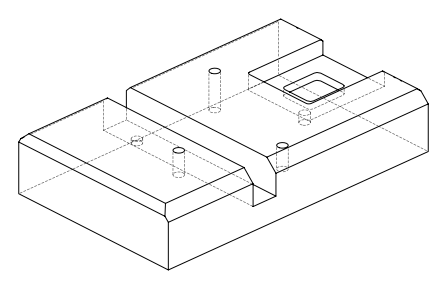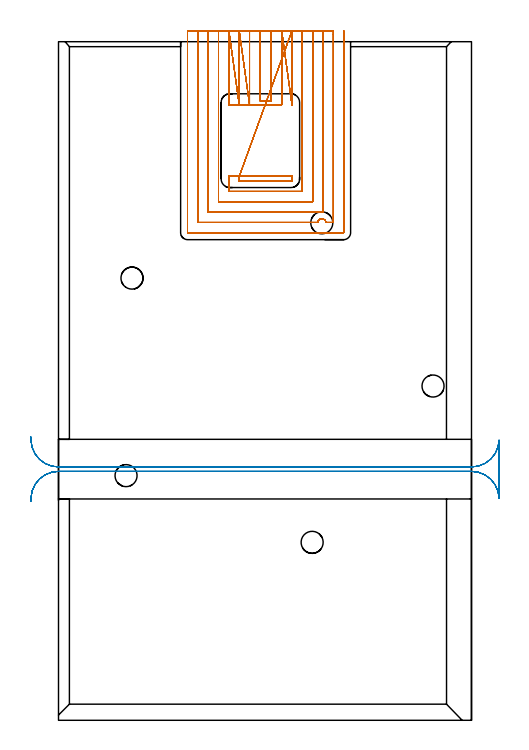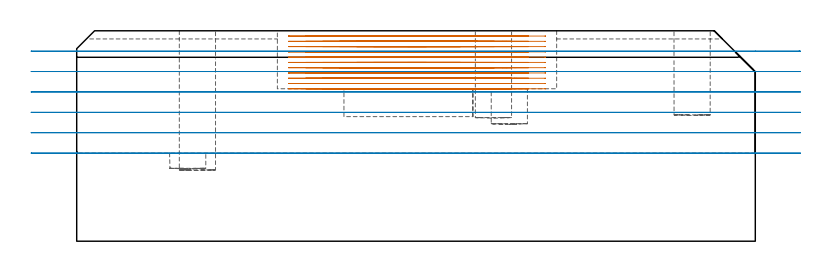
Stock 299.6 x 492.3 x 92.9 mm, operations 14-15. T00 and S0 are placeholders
(PLAN: 15 operations, 3 tool changes, 148.3 min)
(1 INDEXABLE_INSERT_DRILL_BLIND_HOLE_FROM_SOLID | STEP1POCKET | NXT0302_003 | 0.08 min | 8242 mm3)
(2 INDEXABLE_INSERT_DRILL_BLIND_HOLE_FROM_SOLID_1 | STEP1POCKET_1 | NXT0302_003 | 0.26 min | 12333 mm3)
(3 INDEXABLE_INSERT_DRILL_BLIND_HOLE_FROM_SOLID_2 | STEP1POCKET_2 | NXT0302_003 | 0.05 min | 12191 mm3)
(4 INDEXABLE_INSERT_DRILL_BLIND_HOLE_FROM_SOLID_3 | STEP1POCKET_3 | NXT0302_003 | 0.16 min | 7699 mm3)
(5 INDEXABLE_INSERT_DRILL_BLIND_HOLE_FROM_SOLID_4 | STEP1POCKET_4 | NXT0302_003 | 0.16 min | 7461 mm3)
(6 AREA_MILL | FG_CHAMFER_SURFACE | UGT0205_001 | 1.47 min | 580 mm3)
(7 AREA_MILL_1 | FG_CHAMFER_SURFACE_1 | UGT0205_001 | 9.04 min | 27564 mm3)
(8 AREA_MILL_2 | FG_CHAMFER_SURFACE_2 | UGT0205_001 | 3.89 min | 5151 mm3)
(9 AREA_MILL_3 | FG_CHAMFER_SURFACE_3 | UGT0205_001 | 11.57 min | 19264 mm3)
(10 AREA_MILL_4 | FG_CHAMFER_SURFACE_4 | UGT0205_001 | 1.3 min | 510 mm3)
(11 AREA_MILL_5 | FG_CHAMFER_SURFACE_5 | UGT0205_001 | 16.4 min | 48484 mm3)
(12 AREA_MILL_6 | FG_CHAMFER_SURFACE_6 | UGT0205_001 | 7.12 min | 9128 mm3)
(13 MILL_RECTANGULAR_POCKET | POCKET_RECTANGULAR_STRAIGHT | NXT0201_013 | Follow Part, ap 2.5, ae 75% | 17.39 min | 145464 mm3)
(14 MILL_SLOT | SLOT_PARTIAL_RECTANGULAR | NXT0201_013 | Follow Part, ap 2.5, ae 75% | 70.11 min | 349627 mm3)
(15 MILL_RECTANGULAR_SLOT | SLOT_RECTANGULAR | UGT0201_019 | Follow Part, ap 10, ae 75% | 9.3 min | 685278 mm3)
(TOOL NXT0302_003 | Index. Insert Drill 16mm [880-D1600L20-05] | D16 PA176 FL80 Z2)
(TOOL UGT0205_001 | Chamfer Mill 20 x 3 x 45 deg. | D20 FL50 Z2)
(TOOL NXT0201_013 | ENDMILL 10mm | D10 FL30 Z4)
(TOOL UGT0201_019 | End mill 40 mm | D40 FL63 Z6)
(OP 14 MILL_SLOT)
G17 G21 G94 G90
T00 M6
G54
G17 G0 G90 X146.1 Y500.3 S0 M3
G43 Z102.9 H0
Z90.573
G94 G1 Y497.3 F250.
Y449.5 F500.
X154.4
Y497.3
Y500.3 F250.
X138.6
Y497.3
Y449.5 F500.
Y446.5 F250.
X131.1 Y500.3 F500.
Y497.3 F250.
Y449.5 F500.
Y446.5 F250.
X123.6 Y500.3 F500.
Y497.3 F250.
Y449.32 F500.
Y446.32 F250.
X161.9 Y446.5 F500.
Y449.5 F250.
Y497.3 F500.
Y500.3 F250.
X169.4 Y446.254 F500.
Y449.254 F250.
Y497.3 F500.
Y500.3 F250.
X131.1 Y394.5 F500.
Y391.5 F250.
Y391.2 F500.
X169.4
Y391.746
Y394.746 F250.
X123.6 Y394.68 F500.
Y391.68 F250.
Y383.7 F500.
X176.9
Y497.3
Y500.3 F250.
X116.1
Y497.3
Y376.2 F500.
X184.4
Y497.3
Y500.3 F250.
X108.6
Y497.3
Y368.7 F500.
X191.9
Y497.3
Y500.3 F250.
X101.1
Y497.3
Y361.2 F500.
X188.025
G2 X188.077 Y361.53 R2.969
X188.501 Y362.536 R2.968
G1 X188.844 Y362.971
X189.239 Y363.313
X189.665 Y363.577
X189.902 Y363.688
G2 X193.264 Y362.864 R3.061
X193.967 Y361.2 R3.062
G1 X199.4
Y497.3
Y500.3 F250.
X93.6
Y497.3
Y353.8 F500.
X93.605 Y353.745
X93.645 Y353.705
X93.7 Y353.7
X206.8
X206.855 Y353.705
X206.895 Y353.745
X206.9 Y353.8
Y497.3
Y500.3 F250.
G0 X146.1 Z88.245
G1 Y497.3
Y449.5 F500.
X154.4
Y497.3
Y500.3 F250.
X138.6
Y497.3
Y449.5 F500.
Y446.5 F250.
X131.1 Y500.3 F500.
Y497.3 F250.
Y449.5 F500.
Y446.5 F250.
X123.6 Y500.3 F500.
Y497.3 F250.
Y449.32 F500.
Y446.32 F250.
X161.9 Y446.5 F500.
Y449.5 F250.
Y497.3 F500.
Y500.3 F250.
X169.4 Y446.254 F500.
Y449.254 F250.
Y497.3 F500.
Y500.3 F250.
X131.1 Y394.5 F500.
Y391.5 F250.
Y391.2 F500.
X169.4
Y391.746
Y394.746 F250.
X123.6 Y394.68 F500.
Y391.68 F250.
Y383.7 F500.
X176.9
Y497.3
Y500.3 F250.
X116.1
Y497.3
Y376.2 F500.
X184.4
Y497.3
Y500.3 F250.
X108.6
Y497.3
Y368.7 F500.
X191.9
Y497.3
Y500.3 F250.
X101.1
Y497.3
Y361.2 F500.
X188.025
G2 X188.077 Y361.529 R2.969
X188.501 Y362.536 R2.968
G1 X188.844 Y362.971
X189.239 Y363.313
X189.665 Y363.577
X189.902 Y363.688
G2 X193.264 Y362.864 R3.061
X193.967 Y361.2 R3.062
G1 X199.4
Y497.3
Y500.3 F250.
X93.6
Y497.3
Y353.8 F500.
X93.605 Y353.745
X93.645 Y353.705
X93.7 Y353.7
X206.8
X206.855 Y353.705
X206.895 Y353.745
X206.9 Y353.8
Y497.3
Y500.3 F250.
G0 X146.1 Z85.918
G1 Y497.3
Y449.5 F500.
X154.4
Y497.3
Y500.3 F250.
X138.6
Y497.3
Y449.5 F500.
Y446.5 F250.
X131.1 Y500.3 F500.
Y497.3 F250.
Y449.5 F500.
Y446.5 F250.
X123.6 Y500.3 F500.
Y497.3 F250.
Y449.32 F500.
Y446.32 F250.
X161.9 Y446.5 F500.
Y449.5 F250.
Y497.3 F500.
Y500.3 F250.
X169.4 Y446.254 F500.
Y449.254 F250.
Y497.3 F500.
Y500.3 F250.
X131.1 Y394.5 F500.
Y391.5 F250.
Y391.2 F500.
X169.4
Y391.746
Y394.746 F250.
X123.6 Y394.68 F500.
Y391.68 F250.
Y383.7 F500.
X176.9
Y497.3
Y500.3 F250.
X116.1
Y497.3
Y376.2 F500.
X184.4
Y497.3
Y500.3 F250.
X108.6
Y497.3
Y368.7 F500.
X191.9
Y497.3
Y500.3 F250.
X101.1
Y497.3
Y361.2 F500.
X188.025
G2 X188.499 Y362.534 R2.969
G1 X188.844 Y362.971
X189.239 Y363.313
X189.665 Y363.577
X189.902 Y363.688
G2 X193.264 Y362.864 R3.061
X193.967 Y361.2 R3.062
G1 X199.4
Y497.3
Y500.3 F250.
X93.6
Y497.3
Y353.8 F500.
X93.605 Y353.745
X93.645 Y353.705
X93.7 Y353.7
X206.8
X206.855 Y353.705
X206.895 Y353.745
X206.9 Y353.8
Y497.3
Y500.3 F250.
G0 X146.1 Z83.591
G1 Y497.3
Y449.5 F500.
X154.4
Y497.3
Y500.3 F250.
X138.6
Y497.3
Y449.5 F500.
Y446.5 F250.
X131.1 Y500.3 F500.
Y497.3 F250.
Y449.5 F500.
Y446.5 F250.
X123.6 Y500.3 F500.
Y497.3 F250.
Y449.32 F500.
Y446.32 F250.
X161.9 Y446.5 F500.
Y449.5 F250.
Y497.3 F500.
Y500.3 F250.
X169.4 Y446.254 F500.
Y449.254 F250.
Y497.3 F500.
Y500.3 F250.
X131.1 Y394.5 F500.
Y391.5 F250.
Y391.2 F500.
X169.4
Y391.746
Y394.746 F250.
X123.6 Y394.68 F500.
Y391.68 F250.
Y383.7 F500.
X176.9
Y497.3
Y500.3 F250.
X116.1
Y497.3
Y376.2 F500.
X184.4
Y497.3
Y500.3 F250.
X108.6
Y497.3
Y368.7 F500.
X191.9
Y497.3
Y500.3 F250.
X101.1
Y497.3
Y361.2 F500.
X188.025
G2 X188.499 Y362.534 R2.969
G1 X188.844 Y362.971
X189.239 Y363.313
X189.665 Y363.577
X189.902 Y363.688
G2 X193.264 Y362.864 R3.061
X193.967 Y361.2 R3.062
G1 X199.4
Y497.3
Y500.3 F250.
X93.6
Y497.3
Y353.8 F500.
X93.605 Y353.745
X93.645 Y353.705
X93.7 Y353.7
X206.8
X206.855 Y353.705
X206.895 Y353.745
X206.9 Y353.8
Y497.3
Y500.3 F250.
G0 X146.1 Z81.264
G1 Y497.3
Y449.5 F500.
X154.4
Y497.3
Y500.3 F250.
X138.6
Y497.3
Y449.5 F500.
Y446.5 F250.
X131.1 Y500.3 F500.
Y497.3 F250.
Y449.5 F500.
Y446.5 F250.
X123.6 Y500.3 F500.
Y497.3 F250.
Y449.32 F500.
Y446.32 F250.
X161.9 Y446.5 F500.
Y449.5 F250.
Y497.3 F500.
Y500.3 F250.
X169.4 Y446.254 F500.
Y449.254 F250.
Y497.3 F500.
Y500.3 F250.
X131.1 Y394.5 F500.
Y391.5 F250.
Y391.2 F500.
X169.4
Y391.746
Y394.746 F250.
X123.6 Y394.68 F500.
Y391.68 F250.
Y383.7 F500.
X176.9
Y497.3
Y500.3 F250.
X116.1
Y497.3
Y376.2 F500.
X184.4
Y497.3
Y500.3 F250.
X108.6
Y497.3
Y368.7 F500.
X191.9
Y497.3
Y500.3 F250.
X101.1
Y497.3
Y361.2 F500.
X188.025
G2 X188.499 Y362.534 R2.969
G1 X188.843 Y362.969
X189.243 Y363.315
X189.665 Y363.577
X189.902 Y363.688
G2 X193.264 Y362.864 R3.061
X193.967 Y361.2 R3.062
G1 X199.4
Y497.3
Y500.3 F250.
X93.6
Y497.3
Y353.8 F500.
X93.605 Y353.745
X93.645 Y353.705
X93.7 Y353.7
X206.8
X206.855 Y353.705
X206.895 Y353.745
X206.9 Y353.8
Y497.3
Y500.3 F250.
G0 X146.1 Z78.936
G1 Y497.3
Y449.5 F500.
X154.4
Y497.3
Y500.3 F250.
X138.6
Y497.3
Y449.5 F500.
Y446.5 F250.
X131.1 Y500.3 F500.
Y497.3 F250.
Y449.5 F500.
Y446.5 F250.
X123.6 Y500.3 F500.
Y497.3 F250.
Y449.32 F500.
Y446.32 F250.
X161.9 Y446.5 F500.
Y449.5 F250.
Y497.3 F500.
Y500.3 F250.
X169.4 Y446.254 F500.
Y449.254 F250.
Y497.3 F500.
Y500.3 F250.
X131.1 Y394.5 F500.
Y391.5 F250.
Y391.2 F500.
X169.4
Y391.746
Y394.746 F250.
X123.6 Y394.68 F500.
Y391.68 F250.
Y383.7 F500.
X176.9
Y497.3
Y500.3 F250.
X116.1
Y497.3
Y376.2 F500.
X184.4
Y497.3
Y500.3 F250.
X108.6
Y497.3
Y368.7 F500.
X191.9
Y497.3
Y500.3 F250.
X101.1
Y497.3
Y361.2 F500.
X188.025
G2 X188.177 Y361.884 R2.969
X188.499 Y362.534 R2.969
G1 X188.843 Y362.969
X189.243 Y363.315
X189.665 Y363.577
X189.902 Y363.688
G2 X190.353 Y363.819 R3.061
X193.268 Y362.859 R3.06
X193.492 Y362.556 R3.046
X193.815 Y361.891 R3.062
X193.966 Y361.2 R3.046
G1 X199.4
Y497.3
Y500.3 F250.
X93.6
Y497.3
Y353.8 F500.
X93.605 Y353.745
X93.645 Y353.705
X93.7 Y353.7
X206.8
X206.855 Y353.705
X206.895 Y353.745
X206.9 Y353.8
Y497.3
Y500.3 F250.
G0 X146.1 Z76.609
G1 Y497.3
Y449.5 F500.
X154.4
Y497.3
Y500.3 F250.
X138.6
Y497.3
Y449.5 F500.
Y446.5 F250.
X131.1 Y500.3 F500.
Y497.3 F250.
Y449.5 F500.
Y446.5 F250.
X123.6 Y500.3 F500.
Y497.3 F250.
Y449.32 F500.
Y446.32 F250.
X161.9 Y446.5 F500.
Y449.5 F250.
Y497.3 F500.
Y500.3 F250.
X169.4 Y446.254 F500.
Y449.254 F250.
Y497.3 F500.
Y500.3 F250.
X131.1 Y394.5 F500.
Y391.5 F250.
Y391.2 F500.
X169.4
Y391.746
Y394.746 F250.
X123.6 Y394.68 F500.
Y391.68 F250.
Y383.7 F500.
X176.9
Y497.3
Y500.3 F250.
X116.1
Y497.3
Y376.2 F500.
X184.4
Y497.3
Y500.3 F250.
X108.6
Y497.3
Y368.7 F500.
X191.9
Y497.3
Y500.3 F250.
X101.1
Y497.3
Y361.2 F500.
X188.025
G2 X188.072 Y361.505 R2.969
X188.501 Y362.536 R2.968
G1 X188.844 Y362.971
X189.239 Y363.313
X189.665 Y363.577
X189.902 Y363.688
G2 X190.353 Y363.819 R3.061
X193.268 Y362.859 R3.06
X193.492 Y362.556 R3.046
X193.815 Y361.891 R3.062
X193.966 Y361.2 R3.046
G1 X199.4
Y497.3
Y500.3 F250.
X93.6
Y497.3
Y353.8 F500.
X93.605 Y353.745
X93.645 Y353.705
X93.7 Y353.7
X206.8
X206.855 Y353.705
X206.895 Y353.745
X206.9 Y353.8
Y497.3
Y500.3 F250.
G0 X146.1 Z74.282
G1 Y497.3
Y449.5 F500.
X154.4
Y497.3
Y500.3 F250.
X138.6
Y497.3
Y449.5 F500.
Y446.5 F250.
X131.1 Y500.3 F500.
Y497.3 F250.
Y449.5 F500.
Y446.5 F250.
X123.6 Y500.3 F500.
Y497.3 F250.
Y449.32 F500.
Y446.32 F250.
X161.9 Y446.5 F500.
Y449.5 F250.
Y497.3 F500.
Y500.3 F250.
X169.4 Y446.254 F500.
Y449.254 F250.
Y497.3 F500.
Y500.3 F250.
X131.1 Y394.5 F500.
Y391.5 F250.
Y391.2 F500.
X169.4
Y391.746
Y394.746 F250.
X123.6 Y394.68 F500.
Y391.68 F250.
Y383.7 F500.
X176.9
Y497.3
Y500.3 F250.
X116.1
Y497.3
Y376.2 F500.
X184.4
Y497.3
Y500.3 F250.
X108.6
Y497.3
Y368.7 F500.
X191.9
Y497.3
Y500.3 F250.
X101.1
Y497.3
Y361.2 F500.
X188.025
G2 X188.08 Y361.545 R2.969
X188.501 Y362.536 R2.968
G1 X188.844 Y362.971
X189.239 Y363.313
X189.665 Y363.577
X189.902 Y363.688
G2 X193.264 Y362.864 R3.061
X193.967 Y361.2 R3.062
G1 X199.4
Y497.3
Y500.3 F250.
X93.6
Y497.3
Y353.8 F500.
X93.605 Y353.745
X93.645 Y353.705
X93.7 Y353.7
X206.8
X206.855 Y353.705
X206.895 Y353.745
X206.9 Y353.8
Y497.3
Y500.3 F250.
G0 X146.1 Z71.955
G1 Y497.3
Y449.5 F500.
X154.4
Y497.3
Y500.3 F250.
X138.6
Y497.3
Y449.5 F500.
Y446.5 F250.
X131.1 Y500.3 F500.
Y497.3 F250.
Y449.5 F500.
Y446.5 F250.
X123.6 Y500.3 F500.
Y497.3 F250.
Y449.32 F500.
Y446.32 F250.
X161.9 Y446.5 F500.
Y449.5 F250.
Y497.3 F500.
Y500.3 F250.
X169.4 Y446.254 F500.
Y449.254 F250.
Y497.3 F500.
Y500.3 F250.
X131.1 Y394.5 F500.
Y391.5 F250.
Y391.2 F500.
X169.4
Y391.746
Y394.746 F250.
X123.6 Y394.68 F500.
Y391.68 F250.
Y383.7 F500.
X176.9
Y497.3
Y500.3 F250.
X116.1
Y497.3
Y376.2 F500.
X184.4
Y497.3
Y500.3 F250.
X108.6
Y497.3
Y368.7 F500.
X191.9
Y497.3
Y500.3 F250.
X101.1
Y497.3
Y361.2 F500.
X188.025
G2 X188.499 Y362.534 R2.969
G1 X188.844 Y362.971
X189.239 Y363.313
X189.665 Y363.577
X189.902 Y363.688
G2 X193.264 Y362.864 R3.061
X193.967 Y361.2 R3.062
G1 X199.4
Y497.3
Y500.3 F250.
X93.6
Y497.3
Y353.8 F500.
X93.605 Y353.745
X93.645 Y353.705
X93.7 Y353.7
X206.8
X206.855 Y353.705
X206.895 Y353.745
X206.9 Y353.8
Y497.3
Y500.3 F250.
G0 X146.1 Z69.627
G1 Y497.3
Y449.5 F500.
X154.4
Y497.3
Y500.3 F250.
X138.6
Y497.3
Y449.5 F500.
Y446.5 F250.
X131.1 Y500.3 F500.
Y497.3 F250.
Y449.5 F500.
Y446.5 F250.
X123.6 Y500.3 F500.
Y497.3 F250.
Y449.32 F500.
Y446.32 F250.
X161.9 Y446.5 F500.
Y449.5 F250.
Y497.3 F500.
Y500.3 F250.
X169.4 Y446.254 F500.
Y449.254 F250.
Y497.3 F500.
Y500.3 F250.
X131.1 Y394.5 F500.
Y391.5 F250.
Y391.2 F500.
X169.4
Y391.746
Y394.746 F250.
X123.6 Y394.68 F500.
Y391.68 F250.
Y383.7 F500.
X176.9
Y497.3
Y500.3 F250.
X116.1
Y497.3
Y376.2 F500.
X184.4
Y497.3
Y500.3 F250.
X108.6
Y497.3
Y368.7 F500.
X191.9
Y497.3
Y500.3 F250.
X101.1
Y497.3
Y361.2 F500.
X188.025
G2 X188.499 Y362.534 R2.969
G1 X188.844 Y362.971
X189.239 Y363.313
X189.665 Y363.577
X189.902 Y363.688
G2 X193.264 Y362.864 R3.061
X193.967 Y361.2 R3.062
G1 X199.4
Y497.3
Y500.3 F250.
X93.6
Y497.3
Y353.8 F500.
X93.605 Y353.745
X93.645 Y353.705
X93.7 Y353.7
X206.8
X206.855 Y353.705
X206.895 Y353.745
X206.9 Y353.8
Y497.3
Y500.3 F250.
G0 X146.1 Z67.3
G1 Y497.3
Y449.5 F500.
X154.4
Y497.3
Y500.3 F250.
X138.6
Y497.3
Y449.5 F500.
Y446.5 F250.
X131.1 Y500.3 F500.
Y497.3 F250.
Y449.5 F500.
Y446.5 F250.
X123.6 Y500.3 F500.
Y497.3 F250.
Y449.32 F500.
Y446.32 F250.
X161.9 Y446.5 F500.
Y449.5 F250.
Y497.3 F500.
Y500.3 F250.
X169.4 Y446.254 F500.
Y449.254 F250.
Y497.3 F500.
Y500.3 F250.
X131.1 Y394.5 F500.
Y391.5 F250.
Y391.2 F500.
X169.4
Y391.746
Y394.746 F250.
X123.6 Y394.68 F500.
Y391.68 F250.
Y383.7 F500.
X176.9
Y497.3
Y500.3 F250.
X116.1
Y497.3
Y376.2 F500.
X184.4
Y497.3
Y500.3 F250.
X108.6
Y497.3
Y368.7 F500.
X191.9
Y497.3
Y500.3 F250.
X101.1
Y497.3
Y361.2 F500.
X188.025
G2 X188.499 Y362.534 R2.969
G1 X188.844 Y362.971
X189.239 Y363.313
X189.665 Y363.577
X189.902 Y363.688
G2 X193.264 Y362.864 R3.061
X193.967 Y361.2 R3.062
G1 X199.4
Y497.3
Y500.3 F250.
X93.6
Y497.3
Y353.8 F500.
X93.605 Y353.745
X93.645 Y353.705
X93.7 Y353.7
X206.8
X206.855 Y353.705
X206.895 Y353.745
X206.9 Y353.8
Y497.3
Y500.3 F250.
G0 Z102.9
M5
M2
(OP 15 MILL_RECTANGULAR_SLOT)
G17 G21 G94 G90
T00 M6
G54
G17 G0 G90 X-20.134 Y158.7 S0 M3
G43 Z102.9 H0
Z83.9
G94 G1 X-19.97 Y161.695 F250.
G2 X0. Y180.6 R20. F500.
G1 X299.6
G2 X318.952 Y165.65 R20.
G1 X318.981 Y165.643
G3 X319.6 Y170.5 R20.
G1 Y170.585
Y193.836
G3 X318.981 Y198.758 R20.
G1 X318.952 Y198.75
G2 X299.6 Y183.8 R20.
G1 X0.
G2 X-19.97 Y202.705 R20.
G1 X-20.134 Y205.7 F250.
G0 Y158.7 Z74.9
G1 X-19.97 Y161.695
G2 X0. Y180.6 R20. F500.
G1 X299.6
G2 X319.59 Y161.232 R20.
G1 Y203.168
G2 X299.6 Y183.8 R20.
G1 X0.
G2 X-19.97 Y202.705 R20.
G1 X-20.134 Y205.7 F250.
G0 Y158.7 Z65.9
G1 X-19.97 Y161.695
G2 X0. Y180.6 R20. F500.
G1 X299.6
G2 X319.59 Y161.232 R20.
G1 Y203.168
G2 X299.6 Y183.8 R20.
G1 X0.
G2 X-19.97 Y202.705 R20.
G1 X-20.134 Y205.7 F250.
G0 Y158.7 Z56.9
G1 X-19.97 Y161.695
G2 X0. Y180.6 R20. F500.
G1 X299.6
G2 X319.59 Y161.232 R20.
G1 Y203.168
G2 X299.6 Y183.8 R20.
G1 X0.
G2 X-19.97 Y202.705 R20.
G1 X-20.134 Y205.7 F250.
G0 Y158.7 Z47.9
G1 X-19.97 Y161.695
G2 X0. Y180.6 R20. F500.
G1 X299.6
G2 X319.59 Y161.232 R20.
G1 Y203.168
G2 X299.6 Y183.8 R20.
G1 X0.
G2 X-19.97 Y202.705 R20.
G1 X-20.134 Y205.7 F250.
G0 Y158.7 Z38.9
G1 X-19.97 Y161.695
G2 X0. Y180.6 R20. F500.
G1 X299.6
G2 X319.59 Y161.232 R20.
G1 Y203.168
G2 X299.6 Y183.8 R20.
G1 X0.
G2 X-19.97 Y202.705 R20.
G1 X-20.134 Y205.7 F250.
G0 Z102.9
M5
M2
